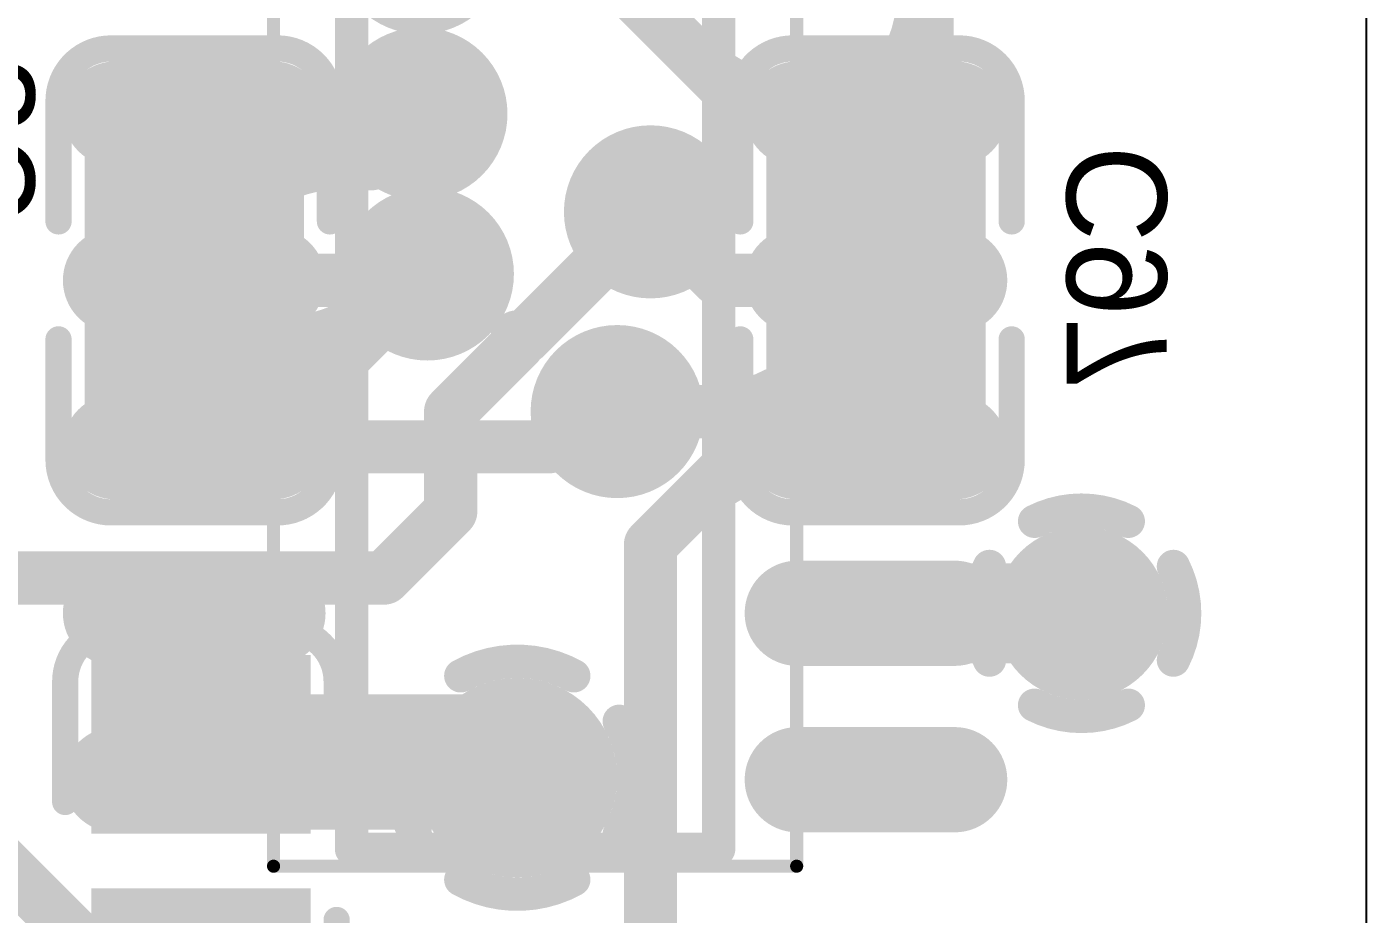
# Model space of a CAD drawing. Header units: millimetres. Extents: x 3.32 to 12.49, y 5.66 to 10.73.
# Drawn here: x 4.7397 to 5.1419, y 8.8677 to 9.1343 of the extents above; entities that cross this region are included whole.
import ezdxf

# ---------------------------------------------------------------- set-up
doc = ezdxf.new("R2010")
doc.units = ezdxf.units.MM
doc.header["$MEASUREMENT"] = 0
for name, color, linetype in [('BottomLayer', 5, 'Continuous'), ('BottomOverlay', 54, 'Continuous'), ('BottomPaste', 16, 'Continuous'), ('BottomSolder', 6, 'Continuous'), ('InternalPlane1', 76, 'Continuous'), ('InternalPlane2', 16, 'Continuous'), ('Mechanical13', 56, 'Continuous'), ('MultiLayer', 9, 'Continuous'), ('TopLayer', 1, 'Continuous'), ('TopOverlay', 2, 'Continuous'), ('TopPaste', 8, 'Continuous'), ('TopSolder', 216, 'Continuous'), ('ViaHoleLayer', 16, 'Continuous')]:
    doc.layers.add(name, color=color, linetype=linetype)

# ---------------------------------------------------------------- blocks, each defined once
blk = doc.blocks.new('SOIC_16_150____152')
at = {"layer": 'Mechanical13', "const_width": 0.00394}
for points in [[(0.20098, 0.07854), (-0.20098, 0.07854)], [(-0.20098, -0.07854), (-0.20098, 0.07854)], [(0.20098, -0.07854), (0.20098, 0.07854)], [(0.20098, -0.07854), (-0.20098, -0.07854)]]:
    blk.add_lwpolyline(points, dxfattribs=at)
at = {"layer": 'Mechanical13'}
for points, const_width in [([(-0.20197, 0.07854, 1), (-0.2, 0.07854, 1)], 0.00197), ([(-0.20197, 0.07854, 1), (-0.2, 0.07854, 1)], 0.00197), ([(0.2, 0.07854, 1), (0.20197, 0.07854, 1)], 0.00197), ([(0.2, 0.07854, 1), (0.20197, 0.07854, 1)], 0.00197), ([(-0.14587, -0.04311, 1), (-0.18524, -0.04311, 1)], 0.00394), ([(-0.18622, -0.04311, 1), (-0.18425, -0.04311, 1)], 0.00197), ([(-0.14685, -0.04311, 1), (-0.14488, -0.04311, 1)], 0.00197), ([(-0.20197, -0.07854, 1), (-0.2, -0.07854, 1)], 0.00197), ([(-0.20197, -0.07854, 1), (-0.2, -0.07854, 1)], 0.00197), ([(0.2, -0.07854, 1), (0.20197, -0.07854, 1)], 0.00197), ([(0.2, -0.07854, 1), (0.20197, -0.07854, 1)], 0.00197)]:
    blk.add_lwpolyline(points, format="xyb", close=True, dxfattribs=dict(at, const_width=const_width))
at = {"layer": 'TopLayer', "const_width": 0.02362}
for points in [[(-0.175, 0.07874), (-0.175, 0.12598)], [(-0.125, 0.07874), (-0.125, 0.12598)], [(-0.075, 0.07874), (-0.075, 0.12598)], [(-0.025, 0.07874), (-0.025, 0.12598)], [(0.025, 0.07874), (0.025, 0.12598)], [(0.075, 0.07874), (0.075, 0.12598)], [(0.125, 0.07874), (0.125, 0.12598)], [(0.175, 0.07874), (0.175, 0.12598)], [(-0.175, -0.12598), (-0.175, -0.07874)], [(-0.125, -0.12598), (-0.125, -0.07874)], [(-0.075, -0.12598), (-0.075, -0.07874)], [(-0.025, -0.12598), (-0.025, -0.07874)], [(0.025, -0.12598), (0.025, -0.07874)], [(0.075, -0.12598), (0.075, -0.07874)], [(0.125, -0.12598), (0.125, -0.07874)], [(0.175, -0.12598), (0.175, -0.07874)]]:
    blk.add_lwpolyline(points, dxfattribs=at)
at = {"layer": 'TopLayer', "const_width": 0.01181}
for points in [[(-0.18091, 0.12598, 1), (-0.16909, 0.12598, 1)], [(-0.13091, 0.12598, 1), (-0.11909, 0.12598, 1)], [(-0.08091, 0.12598, 1), (-0.06909, 0.12598, 1)], [(-0.03091, 0.12598, 1), (-0.01909, 0.12598, 1)], [(0.01909, 0.12598, 1), (0.03091, 0.12598, 1)], [(0.06909, 0.12598, 1), (0.08091, 0.12598, 1)], [(0.11909, 0.12598, 1), (0.13091, 0.12598, 1)], [(0.16909, 0.12598, 1), (0.18091, 0.12598, 1)], [(-0.18091, 0.07874, 1), (-0.16909, 0.07874, 1)], [(-0.13091, 0.07874, 1), (-0.11909, 0.07874, 1)], [(-0.08091, 0.07874, 1), (-0.06909, 0.07874, 1)], [(-0.03091, 0.07874, 1), (-0.01909, 0.07874, 1)], [(0.01909, 0.07874, 1), (0.03091, 0.07874, 1)], [(0.06909, 0.07874, 1), (0.08091, 0.07874, 1)], [(0.11909, 0.07874, 1), (0.13091, 0.07874, 1)], [(0.16909, 0.07874, 1), (0.18091, 0.07874, 1)], [(-0.18091, -0.07874, 1), (-0.16909, -0.07874, 1)], [(-0.13091, -0.07874, 1), (-0.11909, -0.07874, 1)], [(-0.08091, -0.07874, 1), (-0.06909, -0.07874, 1)], [(-0.03091, -0.07874, 1), (-0.01909, -0.07874, 1)], [(0.01909, -0.07874, 1), (0.03091, -0.07874, 1)], [(0.06909, -0.07874, 1), (0.08091, -0.07874, 1)], [(0.11909, -0.07874, 1), (0.13091, -0.07874, 1)], [(0.16909, -0.07874, 1), (0.18091, -0.07874, 1)], [(-0.18091, -0.12598, 1), (-0.16909, -0.12598, 1)], [(-0.13091, -0.12598, 1), (-0.11909, -0.12598, 1)], [(-0.08091, -0.12598, 1), (-0.06909, -0.12598, 1)], [(-0.03091, -0.12598, 1), (-0.01909, -0.12598, 1)], [(0.01909, -0.12598, 1), (0.03091, -0.12598, 1)], [(0.06909, -0.12598, 1), (0.08091, -0.12598, 1)], [(0.11909, -0.12598, 1), (0.13091, -0.12598, 1)], [(0.16909, -0.12598, 1), (0.18091, -0.12598, 1)]]:
    blk.add_lwpolyline(points, format="xyb", close=True, dxfattribs=at)
at = {"layer": 'TopOverlay', "const_width": 0.01}
for points in [[(0.19587, 0.05512), (-0.19587, 0.05512)], [(-0.19587, -0.05512), (-0.19587, 0.05512)], [(0.19587, -0.05512), (0.19587, 0.05512)], [(0.19587, -0.05512), (-0.19587, -0.05512)]]:
    blk.add_lwpolyline(points, dxfattribs=at)
at = {"layer": 'TopOverlay'}
for points, const_width in [([(-0.19837, 0.05512, 1), (-0.19337, 0.05512, 1)], 0.005), ([(-0.19837, 0.05512, 1), (-0.19337, 0.05512, 1)], 0.005), ([(0.19337, 0.05512, 1), (0.19837, 0.05512, 1)], 0.005), ([(0.19337, 0.05512, 1), (0.19837, 0.05512, 1)], 0.005), ([(-0.16142, -0.02756, 1), (-0.17717, -0.02756, 1)], 0.01575), ([(-0.1811, -0.02756, 1), (-0.17323, -0.02756, 1)], 0.00787), ([(-0.16535, -0.02756, 1), (-0.15748, -0.02756, 1)], 0.00787), ([(-0.19837, -0.05512, 1), (-0.19337, -0.05512, 1)], 0.005), ([(-0.19837, -0.05512, 1), (-0.19337, -0.05512, 1)], 0.005), ([(0.19337, -0.05512, 1), (0.19837, -0.05512, 1)], 0.005), ([(0.19337, -0.05512, 1), (0.19837, -0.05512, 1)], 0.005), ([(-0.20079, -0.11417, 1), (-0.2126, -0.11417, 1)], 0.01181), ([(-0.21555, -0.11417, 1), (-0.20965, -0.11417, 1)], 0.00591), ([(-0.20374, -0.11417, 1), (-0.19783, -0.11417, 1)], 0.00591)]:
    blk.add_lwpolyline(points, format="xyb", close=True, dxfattribs=dict(at, const_width=const_width))
at = {"layer": 'TopPaste', "const_width": 0.02362}
for points in [[(-0.175, 0.07874), (-0.175, 0.12598)], [(-0.125, 0.07874), (-0.125, 0.12598)], [(-0.075, 0.07874), (-0.075, 0.12598)], [(-0.025, 0.07874), (-0.025, 0.12598)], [(0.025, 0.07874), (0.025, 0.12598)], [(0.075, 0.07874), (0.075, 0.12598)], [(0.125, 0.07874), (0.125, 0.12598)], [(0.175, 0.07874), (0.175, 0.12598)], [(-0.175, -0.12598), (-0.175, -0.07874)], [(-0.125, -0.12598), (-0.125, -0.07874)], [(-0.075, -0.12598), (-0.075, -0.07874)], [(-0.025, -0.12598), (-0.025, -0.07874)], [(0.025, -0.12598), (0.025, -0.07874)], [(0.075, -0.12598), (0.075, -0.07874)], [(0.125, -0.12598), (0.125, -0.07874)], [(0.175, -0.12598), (0.175, -0.07874)]]:
    blk.add_lwpolyline(points, dxfattribs=at)
at = {"layer": 'TopPaste', "const_width": 0.01181}
for points in [[(-0.18091, 0.12598, 1), (-0.16909, 0.12598, 1)], [(-0.13091, 0.12598, 1), (-0.11909, 0.12598, 1)], [(-0.08091, 0.12598, 1), (-0.06909, 0.12598, 1)], [(-0.03091, 0.12598, 1), (-0.01909, 0.12598, 1)], [(0.01909, 0.12598, 1), (0.03091, 0.12598, 1)], [(0.06909, 0.12598, 1), (0.08091, 0.12598, 1)], [(0.11909, 0.12598, 1), (0.13091, 0.12598, 1)], [(0.16909, 0.12598, 1), (0.18091, 0.12598, 1)], [(-0.18091, 0.07874, 1), (-0.16909, 0.07874, 1)], [(-0.13091, 0.07874, 1), (-0.11909, 0.07874, 1)], [(-0.08091, 0.07874, 1), (-0.06909, 0.07874, 1)], [(-0.03091, 0.07874, 1), (-0.01909, 0.07874, 1)], [(0.01909, 0.07874, 1), (0.03091, 0.07874, 1)], [(0.06909, 0.07874, 1), (0.08091, 0.07874, 1)], [(0.11909, 0.07874, 1), (0.13091, 0.07874, 1)], [(0.16909, 0.07874, 1), (0.18091, 0.07874, 1)], [(-0.18091, -0.07874, 1), (-0.16909, -0.07874, 1)], [(-0.13091, -0.07874, 1), (-0.11909, -0.07874, 1)], [(-0.08091, -0.07874, 1), (-0.06909, -0.07874, 1)], [(-0.03091, -0.07874, 1), (-0.01909, -0.07874, 1)], [(0.01909, -0.07874, 1), (0.03091, -0.07874, 1)], [(0.06909, -0.07874, 1), (0.08091, -0.07874, 1)], [(0.11909, -0.07874, 1), (0.13091, -0.07874, 1)], [(0.16909, -0.07874, 1), (0.18091, -0.07874, 1)], [(-0.18091, -0.12598, 1), (-0.16909, -0.12598, 1)], [(-0.13091, -0.12598, 1), (-0.11909, -0.12598, 1)], [(-0.08091, -0.12598, 1), (-0.06909, -0.12598, 1)], [(-0.03091, -0.12598, 1), (-0.01909, -0.12598, 1)], [(0.01909, -0.12598, 1), (0.03091, -0.12598, 1)], [(0.06909, -0.12598, 1), (0.08091, -0.12598, 1)], [(0.11909, -0.12598, 1), (0.13091, -0.12598, 1)], [(0.16909, -0.12598, 1), (0.18091, -0.12598, 1)]]:
    blk.add_lwpolyline(points, format="xyb", close=True, dxfattribs=at)
at = {"layer": 'TopSolder', "const_width": 0.03162}
for points in [[(-0.175, 0.07874), (-0.175, 0.12598)], [(-0.125, 0.07874), (-0.125, 0.12598)], [(-0.075, 0.07874), (-0.075, 0.12598)], [(-0.025, 0.07874), (-0.025, 0.12598)], [(0.025, 0.07874), (0.025, 0.12598)], [(0.075, 0.07874), (0.075, 0.12598)], [(0.125, 0.07874), (0.125, 0.12598)], [(0.175, 0.07874), (0.175, 0.12598)], [(-0.175, -0.12598), (-0.175, -0.07874)], [(-0.125, -0.12598), (-0.125, -0.07874)], [(-0.075, -0.12598), (-0.075, -0.07874)], [(-0.025, -0.12598), (-0.025, -0.07874)], [(0.025, -0.12598), (0.025, -0.07874)], [(0.075, -0.12598), (0.075, -0.07874)], [(0.125, -0.12598), (0.125, -0.07874)], [(0.175, -0.12598), (0.175, -0.07874)]]:
    blk.add_lwpolyline(points, dxfattribs=at)
at = {"layer": 'TopSolder', "const_width": 0.01581}
for points in [[(-0.18291, 0.12598, 1), (-0.16709, 0.12598, 1)], [(-0.13291, 0.12598, 1), (-0.11709, 0.12598, 1)], [(-0.08291, 0.12598, 1), (-0.06709, 0.12598, 1)], [(-0.03291, 0.12598, 1), (-0.01709, 0.12598, 1)], [(0.01709, 0.12598, 1), (0.03291, 0.12598, 1)], [(0.06709, 0.12598, 1), (0.08291, 0.12598, 1)], [(0.11709, 0.12598, 1), (0.13291, 0.12598, 1)], [(0.16709, 0.12598, 1), (0.18291, 0.12598, 1)], [(-0.18291, 0.07874, 1), (-0.16709, 0.07874, 1)], [(-0.13291, 0.07874, 1), (-0.11709, 0.07874, 1)], [(-0.08291, 0.07874, 1), (-0.06709, 0.07874, 1)], [(-0.03291, 0.07874, 1), (-0.01709, 0.07874, 1)], [(0.01709, 0.07874, 1), (0.03291, 0.07874, 1)], [(0.06709, 0.07874, 1), (0.08291, 0.07874, 1)], [(0.11709, 0.07874, 1), (0.13291, 0.07874, 1)], [(0.16709, 0.07874, 1), (0.18291, 0.07874, 1)], [(-0.18291, -0.07874, 1), (-0.16709, -0.07874, 1)], [(-0.13291, -0.07874, 1), (-0.11709, -0.07874, 1)], [(-0.08291, -0.07874, 1), (-0.06709, -0.07874, 1)], [(-0.03291, -0.07874, 1), (-0.01709, -0.07874, 1)], [(0.01709, -0.07874, 1), (0.03291, -0.07874, 1)], [(0.06709, -0.07874, 1), (0.08291, -0.07874, 1)], [(0.11709, -0.07874, 1), (0.13291, -0.07874, 1)], [(0.16709, -0.07874, 1), (0.18291, -0.07874, 1)], [(-0.18291, -0.12598, 1), (-0.16709, -0.12598, 1)], [(-0.13291, -0.12598, 1), (-0.11709, -0.12598, 1)], [(-0.08291, -0.12598, 1), (-0.06709, -0.12598, 1)], [(-0.03291, -0.12598, 1), (-0.01709, -0.12598, 1)], [(0.01709, -0.12598, 1), (0.03291, -0.12598, 1)], [(0.06709, -0.12598, 1), (0.08291, -0.12598, 1)], [(0.11709, -0.12598, 1), (0.13291, -0.12598, 1)], [(0.16709, -0.12598, 1), (0.18291, -0.12598, 1)]]:
    blk.add_lwpolyline(points, format="xyb", close=True, dxfattribs=at)
blk = doc.blocks.new('0805_C_B_208')
at = {"layer": 'BottomLayer'}
for points in [[(-0.05787, -0.02894), (-0.0122, -0.02894), (-0.05787, 0.02894), (-0.0122, 0.02894)], [(0.0122, -0.02894), (0.05787, -0.02894), (0.0122, 0.02894), (0.05787, 0.02894)]]:
    blk.add_solid(points, dxfattribs=at)
at = {"layer": 'BottomOverlay', "const_width": 0.00787}
for points in [[(-0.06969, 0.025, -0.414213), (-0.05394, 0.04075)], [(0.05394, 0.04075, -0.414214), (0.06968, 0.025)], [(-0.05394, -0.04075, -0.414214), (-0.06969, -0.025)], [(0.06969, -0.025, -0.414213), (0.05394, -0.04075)]]:
    blk.add_lwpolyline(points, format="xyb", dxfattribs=at)
at = {"layer": 'BottomOverlay', "const_width": 0.00394}
for points in [[(-0.05591, 0.04075, 1), (-0.05197, 0.04075, 1)], [(-0.05591, 0.04075, 1), (-0.05197, 0.04075, 1)], [(-0.01969, 0.04075, 1), (-0.01575, 0.04075, 1)], [(0.01575, 0.04075, 1), (0.01969, 0.04075, 1)], [(0.05197, 0.04075, 1), (0.05591, 0.04075, 1)], [(0.05197, 0.04075, 1), (0.05591, 0.04075, 1)], [(-0.07165, 0.025, 1), (-0.06772, 0.025, 1)], [(-0.07165, 0.025, 1), (-0.06772, 0.025, 1)], [(0.06772, 0.025, 1), (0.07165, 0.025, 1)], [(0.06772, 0.025, 1), (0.07165, 0.025, 1)], [(-0.07165, -0.025, 1), (-0.06772, -0.025, 1)], [(-0.07165, -0.025, 1), (-0.06772, -0.025, 1)], [(0.06772, -0.025, 1), (0.07165, -0.025, 1)], [(0.06772, -0.025, 1), (0.07165, -0.025, 1)], [(-0.05591, -0.04075, 1), (-0.05197, -0.04075, 1)], [(-0.05591, -0.04075, 1), (-0.05197, -0.04075, 1)], [(-0.01969, -0.04075, 1), (-0.01575, -0.04075, 1)], [(0.01575, -0.04075, 1), (0.01969, -0.04075, 1)], [(0.05197, -0.04075, 1), (0.05591, -0.04075, 1)], [(0.05197, -0.04075, 1), (0.05591, -0.04075, 1)]]:
    blk.add_lwpolyline(points, format="xyb", close=True, dxfattribs=at)
at = {"layer": 'BottomOverlay', "const_width": 0.00787}
for points in [[(-0.01772, 0.04075), (-0.05394, 0.04075)], [(0.05394, 0.04075), (0.01772, 0.04075)], [(-0.06969, -0.025), (-0.06969, 0.025)], [(0.06968, -0.025), (0.06968, 0.025)], [(-0.01772, -0.04075), (-0.05394, -0.04075)], [(0.05394, -0.04075), (0.01772, -0.04075)]]:
    blk.add_lwpolyline(points, dxfattribs=at)
at = {"layer": 'BottomPaste'}
for points in [[(-0.05787, -0.02894), (-0.0122, -0.02894), (-0.05787, 0.02894), (-0.0122, 0.02894)], [(0.0122, -0.02894), (0.05787, -0.02894), (0.0122, 0.02894), (0.05787, 0.02894)]]:
    blk.add_solid(points, dxfattribs=at)
at = {"layer": 'BottomSolder'}
for points in [[(-0.06187, -0.03294), (-0.0082, -0.03294), (-0.06187, 0.03294), (-0.0082, 0.03294)], [(0.0082, -0.03294), (0.06187, -0.03294), (0.0082, 0.03294), (0.06187, 0.03294)]]:
    blk.add_solid(points, dxfattribs=at)
blk = doc.blocks.new('0805_C_B_210')
at = {"layer": 'BottomLayer'}
for points in [[(-0.05787, -0.02894), (-0.0122, -0.02894), (-0.05787, 0.02894), (-0.0122, 0.02894)], [(0.0122, -0.02894), (0.05787, -0.02894), (0.0122, 0.02894), (0.05787, 0.02894)]]:
    blk.add_solid(points, dxfattribs=at)
at = {"layer": 'BottomOverlay', "const_width": 0.00787}
for points in [[(-0.06969, 0.025, -0.414213), (-0.05394, 0.04075)], [(0.05394, 0.04075, -0.414214), (0.06968, 0.025)], [(-0.05394, -0.04075, -0.414214), (-0.06969, -0.025)], [(0.06969, -0.025, -0.414213), (0.05394, -0.04075)]]:
    blk.add_lwpolyline(points, format="xyb", dxfattribs=at)
at = {"layer": 'BottomOverlay', "const_width": 0.00394}
for points in [[(-0.05591, 0.04075, 1), (-0.05197, 0.04075, 1)], [(-0.05591, 0.04075, 1), (-0.05197, 0.04075, 1)], [(-0.01969, 0.04075, 1), (-0.01575, 0.04075, 1)], [(0.01575, 0.04075, 1), (0.01969, 0.04075, 1)], [(0.05197, 0.04075, 1), (0.05591, 0.04075, 1)], [(0.05197, 0.04075, 1), (0.05591, 0.04075, 1)], [(-0.07165, 0.025, 1), (-0.06772, 0.025, 1)], [(-0.07165, 0.025, 1), (-0.06772, 0.025, 1)], [(0.06772, 0.025, 1), (0.07165, 0.025, 1)], [(0.06772, 0.025, 1), (0.07165, 0.025, 1)], [(-0.07165, -0.025, 1), (-0.06772, -0.025, 1)], [(-0.07165, -0.025, 1), (-0.06772, -0.025, 1)], [(0.06772, -0.025, 1), (0.07165, -0.025, 1)], [(0.06772, -0.025, 1), (0.07165, -0.025, 1)], [(-0.05591, -0.04075, 1), (-0.05197, -0.04075, 1)], [(-0.05591, -0.04075, 1), (-0.05197, -0.04075, 1)], [(-0.01969, -0.04075, 1), (-0.01575, -0.04075, 1)], [(0.01575, -0.04075, 1), (0.01969, -0.04075, 1)], [(0.05197, -0.04075, 1), (0.05591, -0.04075, 1)], [(0.05197, -0.04075, 1), (0.05591, -0.04075, 1)]]:
    blk.add_lwpolyline(points, format="xyb", close=True, dxfattribs=at)
at = {"layer": 'BottomOverlay', "const_width": 0.00787}
for points in [[(-0.05394, 0.04075), (-0.01772, 0.04075)], [(0.01772, 0.04075), (0.05394, 0.04075)], [(-0.06969, 0.025), (-0.06969, -0.025)], [(0.06968, 0.025), (0.06968, -0.025)], [(-0.05394, -0.04075), (-0.01772, -0.04075)], [(0.01772, -0.04075), (0.05394, -0.04075)]]:
    blk.add_lwpolyline(points, dxfattribs=at)
at = {"layer": 'BottomPaste'}
for points in [[(-0.05787, -0.02894), (-0.0122, -0.02894), (-0.05787, 0.02894), (-0.0122, 0.02894)], [(0.0122, -0.02894), (0.05787, -0.02894), (0.0122, 0.02894), (0.05787, 0.02894)]]:
    blk.add_solid(points, dxfattribs=at)
at = {"layer": 'BottomSolder'}
for points in [[(-0.06187, -0.03294), (-0.0082, -0.03294), (-0.06187, 0.03294), (-0.0082, 0.03294)], [(0.0082, -0.03294), (0.06187, -0.03294), (0.0082, 0.03294), (0.06187, 0.03294)]]:
    blk.add_solid(points, dxfattribs=at)
blk = doc.blocks.new('0805_C_B_211')
at = {"layer": 'BottomLayer'}
for points in [[(-0.05787, -0.02894), (-0.0122, -0.02894), (-0.05787, 0.02894), (-0.0122, 0.02894)], [(0.0122, -0.02894), (0.05787, -0.02894), (0.0122, 0.02894), (0.05787, 0.02894)]]:
    blk.add_solid(points, dxfattribs=at)
at = {"layer": 'BottomOverlay', "const_width": 0.00787}
for points in [[(-0.06969, 0.025, -0.414213), (-0.05394, 0.04075)], [(0.05394, 0.04075, -0.414214), (0.06968, 0.025)], [(-0.05394, -0.04075, -0.414214), (-0.06969, -0.025)], [(0.06969, -0.025, -0.414213), (0.05394, -0.04075)]]:
    blk.add_lwpolyline(points, format="xyb", dxfattribs=at)
at = {"layer": 'BottomOverlay', "const_width": 0.00394}
for points in [[(-0.05591, 0.04075, 1), (-0.05197, 0.04075, 1)], [(-0.05591, 0.04075, 1), (-0.05197, 0.04075, 1)], [(-0.01969, 0.04075, 1), (-0.01575, 0.04075, 1)], [(0.01575, 0.04075, 1), (0.01969, 0.04075, 1)], [(0.05197, 0.04075, 1), (0.05591, 0.04075, 1)], [(0.05197, 0.04075, 1), (0.05591, 0.04075, 1)], [(-0.07165, 0.025, 1), (-0.06772, 0.025, 1)], [(-0.07165, 0.025, 1), (-0.06772, 0.025, 1)], [(0.06772, 0.025, 1), (0.07165, 0.025, 1)], [(0.06772, 0.025, 1), (0.07165, 0.025, 1)], [(-0.07165, -0.025, 1), (-0.06772, -0.025, 1)], [(-0.07165, -0.025, 1), (-0.06772, -0.025, 1)], [(0.06772, -0.025, 1), (0.07165, -0.025, 1)], [(0.06772, -0.025, 1), (0.07165, -0.025, 1)], [(-0.05591, -0.04075, 1), (-0.05197, -0.04075, 1)], [(-0.05591, -0.04075, 1), (-0.05197, -0.04075, 1)], [(-0.01969, -0.04075, 1), (-0.01575, -0.04075, 1)], [(0.01575, -0.04075, 1), (0.01969, -0.04075, 1)], [(0.05197, -0.04075, 1), (0.05591, -0.04075, 1)], [(0.05197, -0.04075, 1), (0.05591, -0.04075, 1)]]:
    blk.add_lwpolyline(points, format="xyb", close=True, dxfattribs=at)
at = {"layer": 'BottomOverlay', "const_width": 0.00787}
for points in [[(-0.05394, 0.04075), (-0.01772, 0.04075)], [(0.01772, 0.04075), (0.05394, 0.04075)], [(-0.06969, 0.025), (-0.06969, -0.025)], [(0.06968, 0.025), (0.06968, -0.025)], [(-0.05394, -0.04075), (-0.01772, -0.04075)], [(0.01772, -0.04075), (0.05394, -0.04075)]]:
    blk.add_lwpolyline(points, dxfattribs=at)
at = {"layer": 'BottomPaste'}
for points in [[(-0.05787, -0.02894), (-0.0122, -0.02894), (-0.05787, 0.02894), (-0.0122, 0.02894)], [(0.0122, -0.02894), (0.05787, -0.02894), (0.0122, 0.02894), (0.05787, 0.02894)]]:
    blk.add_solid(points, dxfattribs=at)
at = {"layer": 'BottomSolder'}
for points in [[(-0.06187, -0.03294), (-0.0082, -0.03294), (-0.06187, 0.03294), (-0.0082, 0.03294)], [(0.0082, -0.03294), (0.06187, -0.03294), (0.0082, 0.03294), (0.06187, 0.03294)]]:
    blk.add_solid(points, dxfattribs=at)

msp = doc.modelspace()

# ---------------------------------------------------------------- linework, layer by layer
at = {"layer": 'BottomLayer'}
for points, const_width in [([(5.01, 9.09504), (5.01, 9.17496)], 0.016), ([(4.84311, 9.09311), (4.85807, 9.10807)], 0.016), ([(4.79, 9.09311), (4.84311, 9.09311)], 0.016), ([(4.88943, 9.04109), (4.92701, 9.07866)], 0.016), ([(4.82303, 9.02303), (4.86, 9.06)], 0.016), ([(4.86701, 9.01866), (4.88701, 9.03866)], 0.016), ([(4.88701, 9.04109), (4.88943, 9.04109)], 0.016), ([(4.88701, 9.03866), (4.88701, 9.04109)], 0.016), ([(4.9963, 9.01866), (5.0063, 9.02866)], 0.016), ([(5.0063, 9.02866), (5.01, 9.02496)], 0.016), ([(4.79, 9.02303), (4.82303, 9.02303)], 0.016), ([(4.86701, 8.98866), (4.86701, 9.01866)], 0.016), ([(4.91701, 9.01866), (4.9963, 9.01866)], 0.016), ([(4.84701, 8.96866), (4.86701, 8.98866)], 0.016), ([(4.72701, 8.96866), (4.84701, 8.96866)], 0.016), ([(4.79201, 8.9187), (4.87697, 8.9187)], 0.03), ([(4.87697, 8.9187), (4.88701, 8.90866)], 0.03)]:
    msp.add_lwpolyline(points, dxfattribs=dict(at, const_width=const_width))
for points, const_width in [([(4.99951, 9.16447, -0.198912), (5.01, 9.13915)], 0.016), ([(5.01, 9.13915, -0.198912), (5.02049, 9.16447)], 0.016), ([(5.01, 9.15107, -0.198912), (4.99034, 9.1036)], 0.016), ([(4.83192, 9.09311, -0.198912), (4.80659, 9.1036)], 0.016), ([(4.80659, 9.08262, -0.198912), (4.83192, 9.09311)], 0.016), ([(4.86, 9.06, -0.225429), (4.79761, 9.03779)], 0.016), ([(4.83618, 9.03618, -0.225429), (4.79598, 9.02187)], 0.016), ([(4.82303, 9.02303, -0.257226), (4.80864, 9.03096)], 0.016), ([(4.97813, 9.03352, -0.198912), (4.94226, 9.01866)], 0.016), ([(4.80864, 9.0151, -0.257226), (4.82303, 9.02303)], 0.016), ([(4.96336, 9.01866, -0.198912), (4.97813, 9.01254)], 0.016), ([(4.8507, 8.9187, -0.198912), (4.88347, 8.90513)], 0.03)]:
    msp.add_lwpolyline(points, format="xyb", dxfattribs=dict(at, const_width=const_width))
for points, const_width in [([(5.006, 9.13915, 1), (5.014, 9.13915, 1)], 0.008), ([(5.006, 9.13915, 1), (5.014, 9.13915, 1)], 0.008), ([(4.85207, 9.10807, 1), (4.86407, 9.10807, 1)], 0.012), ([(4.85407, 9.10807, 1), (4.86207, 9.10807, 1)], 0.008), ([(4.80259, 9.1036, 1), (4.81059, 9.1036, 1)], 0.008), ([(4.98634, 9.1036, 1), (4.99434, 9.1036, 1)], 0.008), ([(5.006, 9.09504, 1), (5.014, 9.09504, 1)], 0.008), ([(4.786, 9.09311, 1), (4.794, 9.09311, 1)], 0.008), ([(4.82792, 9.09311, 1), (4.83592, 9.09311, 1)], 0.008), ([(4.82792, 9.09311, 1), (4.83592, 9.09311, 1)], 0.008), ([(4.83911, 9.09311, 1), (4.84711, 9.09311, 1)], 0.008), ([(4.83911, 9.09311, 1), (4.84711, 9.09311, 1)], 0.008), ([(4.80259, 9.08262, 1), (4.81059, 9.08262, 1)], 0.008), ([(4.92101, 9.07866, 1), (4.93301, 9.07866, 1)], 0.012), ([(4.92301, 9.07866, 1), (4.93101, 9.07866, 1)], 0.008), ([(4.854, 9.06, 1), (4.866, 9.06, 1)], 0.012), ([(4.856, 9.06, 1), (4.864, 9.06, 1)], 0.008), ([(4.856, 9.06, 1), (4.864, 9.06, 1)], 0.008), ([(4.79361, 9.03779, 1), (4.80161, 9.03779, 1)], 0.008), ([(4.88301, 9.04109, 1), (4.89101, 9.04109, 1)], 0.008), ([(4.88301, 9.04109, 1), (4.89101, 9.04109, 1)], 0.008), ([(4.88301, 9.03866, 1), (4.89101, 9.03866, 1)], 0.008), ([(4.88301, 9.03866, 1), (4.89101, 9.03866, 1)], 0.008), ([(4.88543, 9.04109, 1), (4.89343, 9.04109, 1)], 0.008), ([(4.88543, 9.04109, 1), (4.89343, 9.04109, 1)], 0.008), ([(4.83218, 9.03618, 1), (4.84018, 9.03618, 1)], 0.008), ([(4.80464, 9.03096, 1), (4.81264, 9.03096, 1)], 0.008), ([(4.97413, 9.03352, 1), (4.98213, 9.03352, 1)], 0.008), ([(5.0023, 9.02866, 1), (5.0103, 9.02866, 1)], 0.008), ([(5.0023, 9.02866, 1), (5.0103, 9.02866, 1)], 0.008), ([(4.786, 9.02303, 1), (4.794, 9.02303, 1)], 0.008), ([(4.79198, 9.02187, 1), (4.79998, 9.02187, 1)], 0.008), ([(4.81903, 9.02303, 1), (4.82703, 9.02303, 1)], 0.008), ([(4.81903, 9.02303, 1), (4.82703, 9.02303, 1)], 0.008), ([(4.81903, 9.02303, 1), (4.82703, 9.02303, 1)], 0.008), ([(4.81903, 9.02303, 1), (4.82703, 9.02303, 1)], 0.008), ([(4.91101, 9.01866, 1), (4.92301, 9.01866, 1)], 0.012), ([(5.006, 9.02496, 1), (5.014, 9.02496, 1)], 0.008), ([(4.86301, 9.01866, 1), (4.87101, 9.01866, 1)], 0.008), ([(4.86301, 9.01866, 1), (4.87101, 9.01866, 1)], 0.008), ([(4.91301, 9.01866, 1), (4.92101, 9.01866, 1)], 0.008), ([(4.93826, 9.01866, 1), (4.94626, 9.01866, 1)], 0.008), ([(4.95936, 9.01866, 1), (4.96736, 9.01866, 1)], 0.008), ([(4.9923, 9.01866, 1), (5.0003, 9.01866, 1)], 0.008), ([(4.9923, 9.01866, 1), (5.0003, 9.01866, 1)], 0.008), ([(4.80464, 9.0151, 1), (4.81264, 9.0151, 1)], 0.008), ([(4.97413, 9.01254, 1), (4.98213, 9.01254, 1)], 0.008), ([(4.86301, 8.98866, 1), (4.87101, 8.98866, 1)], 0.008), ([(4.86301, 8.98866, 1), (4.87101, 8.98866, 1)], 0.008), ([(4.84301, 8.96866, 1), (4.85101, 8.96866, 1)], 0.008), ([(4.84301, 8.96866, 1), (4.85101, 8.96866, 1)], 0.008), ([(5.05042, 8.95807, 1), (5.06242, 8.95807, 1)], 0.012), ([(4.78451, 8.9187, 1), (4.79951, 8.9187, 1)], 0.015), ([(4.8432, 8.9187, 1), (4.8582, 8.9187, 1)], 0.015), ([(4.86947, 8.9187, 1), (4.88447, 8.9187, 1)], 0.015), ([(4.86947, 8.9187, 1), (4.88447, 8.9187, 1)], 0.015), ([(4.87701, 8.90866, 1), (4.89701, 8.90866, 1)], 0.02), ([(4.87951, 8.90866, 1), (4.89451, 8.90866, 1)], 0.015), ([(4.87597, 8.90513, 1), (4.89097, 8.90513, 1)], 0.015)]:
    msp.add_lwpolyline(points, format="xyb", close=True, dxfattribs=dict(at, const_width=const_width))
at = {"layer": 'InternalPlane1'}
msp.add_line((5.14193, 9.82744), (5.14193, 8.59374), dxfattribs=at)
for points, const_width in [([(4.84507, 9.15807, 1), (4.87107, 9.15807, 1)], 0.026), ([(4.84507, 9.10807, 1), (4.87107, 9.10807, 1)], 0.026), ([(4.91401, 9.07866, 1), (4.94001, 9.07866, 1)], 0.026), ([(4.847, 9.06, 1), (4.873, 9.06, 1)], 0.026), ([(4.90401, 9.01866, 1), (4.93001, 9.01866, 1)], 0.026), ([(5.03984, 8.98569, 1), (5.04484, 8.98569, 1)], 0.005), ([(5.06799, 8.98569, 1), (5.07299, 8.98569, 1)], 0.005), ([(5.0263, 8.97214, 1), (5.0313, 8.97214, 1)], 0.005), ([(5.08154, 8.97214, 1), (5.08654, 8.97214, 1)], 0.005), ([(5.0263, 8.944, 1), (5.0313, 8.944, 1)], 0.005), ([(5.08154, 8.944, 1), (5.08654, 8.944, 1)], 0.005), ([(4.86754, 8.93927, 1), (4.87254, 8.93927, 1)], 0.005), ([(4.90148, 8.93927, 1), (4.90648, 8.93927, 1)], 0.005), ([(5.03984, 8.93045, 1), (5.04484, 8.93045, 1)], 0.005), ([(5.06799, 8.93045, 1), (5.07299, 8.93045, 1)], 0.005), ([(4.8539, 8.92563, 1), (4.8589, 8.92563, 1)], 0.005), ([(4.91512, 8.92563, 1), (4.92012, 8.92563, 1)], 0.005), ([(4.8539, 8.89169, 1), (4.8589, 8.89169, 1)], 0.005), ([(4.91512, 8.89169, 1), (4.92012, 8.89169, 1)], 0.005), ([(4.86754, 8.87805, 1), (4.87254, 8.87805, 1)], 0.005), ([(4.90148, 8.87805, 1), (4.90648, 8.87805, 1)], 0.005)]:
    msp.add_lwpolyline(points, format="xyb", close=True, dxfattribs=dict(at, const_width=const_width))
at = {"layer": 'InternalPlane1', "const_width": 0.01}
for points in [[(5.04234, 8.98569, -0.240079), (5.07049, 8.98569)], [(5.0288, 8.944, -0.240079), (5.0288, 8.97214)], [(5.08404, 8.97214, -0.240079), (5.08404, 8.944)], [(4.87004, 8.93927, -0.258618), (4.90398, 8.93927)], [(5.07049, 8.93045, -0.240079), (5.04234, 8.93045)], [(4.8564, 8.89169, -0.258618), (4.8564, 8.92563)], [(4.91762, 8.92563, -0.258618), (4.91762, 8.89169)], [(4.90398, 8.87805, -0.258618), (4.87004, 8.87805)]]:
    msp.add_lwpolyline(points, format="xyb", dxfattribs=at)
at = {"layer": 'InternalPlane2'}
msp.add_line((5.14193, 9.82744), (5.14193, 8.59374), dxfattribs=at)
for points, const_width in [([(4.84507, 9.15807, 1), (4.87107, 9.15807, 1)], 0.026), ([(4.84507, 9.10807, 1), (4.87107, 9.10807, 1)], 0.026), ([(4.91401, 9.07866, 1), (4.94001, 9.07866, 1)], 0.026), ([(4.847, 9.06, 1), (4.873, 9.06, 1)], 0.026), ([(4.90401, 9.01866, 1), (4.93001, 9.01866, 1)], 0.026), ([(5.04342, 8.95807, 1), (5.06942, 8.95807, 1)], 0.026), ([(4.87201, 8.90866, 1), (4.90201, 8.90866, 1)], 0.03)]:
    msp.add_lwpolyline(points, format="xyb", close=True, dxfattribs=dict(at, const_width=const_width))
at = {"layer": 'MultiLayer'}
for points, const_width in [([(4.85207, 9.10807, 1), (4.86407, 9.10807, 1)], 0.012), ([(4.92101, 9.07866, 1), (4.93301, 9.07866, 1)], 0.012), ([(4.854, 9.06, 1), (4.866, 9.06, 1)], 0.012), ([(4.91101, 9.01866, 1), (4.92301, 9.01866, 1)], 0.012), ([(5.05042, 8.95807, 1), (5.06242, 8.95807, 1)], 0.012), ([(4.87701, 8.90866, 1), (4.89701, 8.90866, 1)], 0.02)]:
    msp.add_lwpolyline(points, format="xyb", close=True, dxfattribs=dict(at, const_width=const_width))
at = {"layer": 'TopLayer'}
for points, const_width in [([(4.90701, 9.15866), (4.9576, 9.10807)], 0.016), ([(4.79, 9.10807), (4.85807, 9.10807)], 0.016), ([(4.9576, 9.10807), (4.99472, 9.10807)], 0.016), ([(4.92701, 9.07866), (4.9476, 9.05807)], 0.016), ([(4.79, 9.05807), (4.85807, 9.05807)], 0.016), ([(4.85807, 9.05807), (4.86, 9.06)], 0.016), ([(4.9476, 9.05807), (4.99472, 9.05807)], 0.016), ([(4.89642, 9.00807), (4.90701, 9.01866)], 0.016), ([(4.90701, 9.01866), (4.91701, 9.01866)], 0.016), ([(4.79, 9.00807), (4.89642, 9.00807)], 0.016), ([(4.92701, 8.97866), (4.95642, 9.00807)], 0.016), ([(4.95642, 9.00807), (4.99472, 9.00807)], 0.016), ([(4.92701, 8.85866), (4.92701, 8.97866)], 0.016), ([(4.99472, 8.95807), (5.05642, 8.95807)], 0.03), ([(4.79, 8.90807), (4.88642, 8.90807)], 0.03), ([(4.88642, 8.90807), (4.88701, 8.90866)], 0.03), ([(4.71701, 8.89866), (4.75701, 8.85866)], 0.016)]:
    msp.add_lwpolyline(points, dxfattribs=dict(at, const_width=const_width))
at = {"layer": 'TopLayer', "const_width": 0.016}
for points in [[(4.9711, 9.11188, -0.198912), (4.94154, 9.12413)], [(4.85717, 9.06283, -0.198912), (4.84569, 9.05807)], [(4.89642, 9.00807, -0.236975), (4.91643, 9.0147)], [(4.93953, 8.99118, -0.198912), (4.9711, 9.00426)]]:
    msp.add_lwpolyline(points, format="xyb", dxfattribs=at)
at = {"layer": 'TopLayer'}
for points, const_width in [([(4.93754, 9.12413, 1), (4.94554, 9.12413, 1)], 0.008), ([(4.85207, 9.10807, 1), (4.86407, 9.10807, 1)], 0.012), ([(4.9671, 9.11188, 1), (4.9751, 9.11188, 1)], 0.008), ([(4.786, 9.10807, 1), (4.794, 9.10807, 1)], 0.008), ([(4.85407, 9.10807, 1), (4.86207, 9.10807, 1)], 0.008), ([(4.9536, 9.10807, 1), (4.9616, 9.10807, 1)], 0.008), ([(4.9536, 9.10807, 1), (4.9616, 9.10807, 1)], 0.008), ([(4.99072, 9.10807, 1), (4.99872, 9.10807, 1)], 0.008), ([(4.92101, 9.07866, 1), (4.93301, 9.07866, 1)], 0.012), ([(4.92301, 9.07866, 1), (4.93101, 9.07866, 1)], 0.008), ([(4.854, 9.06, 1), (4.866, 9.06, 1)], 0.012), ([(4.85317, 9.06283, 1), (4.86117, 9.06283, 1)], 0.008), ([(4.786, 9.05807, 1), (4.794, 9.05807, 1)], 0.008), ([(4.84169, 9.05807, 1), (4.84969, 9.05807, 1)], 0.008), ([(4.85407, 9.05807, 1), (4.86207, 9.05807, 1)], 0.008), ([(4.85407, 9.05807, 1), (4.86207, 9.05807, 1)], 0.008), ([(4.856, 9.06, 1), (4.864, 9.06, 1)], 0.008), ([(4.9436, 9.05807, 1), (4.9516, 9.05807, 1)], 0.008), ([(4.9436, 9.05807, 1), (4.9516, 9.05807, 1)], 0.008), ([(4.99072, 9.05807, 1), (4.99872, 9.05807, 1)], 0.008), ([(4.91101, 9.01866, 1), (4.92301, 9.01866, 1)], 0.012), ([(4.90301, 9.01866, 1), (4.91101, 9.01866, 1)], 0.008), ([(4.90301, 9.01866, 1), (4.91101, 9.01866, 1)], 0.008), ([(4.91301, 9.01866, 1), (4.92101, 9.01866, 1)], 0.008), ([(4.91243, 9.0147, 1), (4.92043, 9.0147, 1)], 0.008), ([(4.786, 9.00807, 1), (4.794, 9.00807, 1)], 0.008), ([(4.89242, 9.00807, 1), (4.90042, 9.00807, 1)], 0.008), ([(4.89242, 9.00807, 1), (4.90042, 9.00807, 1)], 0.008), ([(4.89242, 9.00807, 1), (4.90042, 9.00807, 1)], 0.008), ([(4.95242, 9.00807, 1), (4.96042, 9.00807, 1)], 0.008), ([(4.95242, 9.00807, 1), (4.96042, 9.00807, 1)], 0.008), ([(4.99072, 9.00807, 1), (4.99872, 9.00807, 1)], 0.008), ([(4.9671, 9.00426, 1), (4.9751, 9.00426, 1)], 0.008), ([(4.93553, 8.99118, 1), (4.94353, 8.99118, 1)], 0.008), ([(4.92301, 8.97866, 1), (4.93101, 8.97866, 1)], 0.008), ([(4.92301, 8.97866, 1), (4.93101, 8.97866, 1)], 0.008), ([(4.98722, 8.95807, 1), (5.00222, 8.95807, 1)], 0.015), ([(5.04892, 8.95807, 1), (5.06392, 8.95807, 1)], 0.015), ([(5.05042, 8.95807, 1), (5.06242, 8.95807, 1)], 0.012), ([(4.87701, 8.90866, 1), (4.89701, 8.90866, 1)], 0.02), ([(4.7825, 8.90807, 1), (4.7975, 8.90807, 1)], 0.015), ([(4.87892, 8.90807, 1), (4.89392, 8.90807, 1)], 0.015), ([(4.87892, 8.90807, 1), (4.89392, 8.90807, 1)], 0.015), ([(4.87951, 8.90866, 1), (4.89451, 8.90866, 1)], 0.015)]:
    msp.add_lwpolyline(points, format="xyb", close=True, dxfattribs=dict(at, const_width=const_width))
at = {"layer": 'ViaHoleLayer'}
for points, const_width in [([(4.85507, 9.10807, 1), (4.86107, 9.10807, 1)], 0.006), ([(4.92401, 9.07866, 1), (4.93001, 9.07866, 1)], 0.006), ([(4.857, 9.06, 1), (4.863, 9.06, 1)], 0.006), ([(4.91401, 9.01866, 1), (4.92001, 9.01866, 1)], 0.006), ([(5.05342, 8.95807, 1), (5.05942, 8.95807, 1)], 0.006), ([(4.88201, 8.90866, 1), (4.89201, 8.90866, 1)], 0.01)]:
    msp.add_lwpolyline(points, format="xyb", close=True, dxfattribs=dict(at, const_width=const_width))

# ---------------------------------------------------------------- block references
for name, p, rotation in [('SOIC_16_150____152', (4.89236, 9.08307), 270), ('0805_C_B_211', (4.79, 9.05807), 90), ('0805_C_B_208', (4.99472, 9.05807), 270), ('0805_C_B_210', (4.79201, 8.88366), 90)]:
    msp.add_blockref(name, p, dxfattribs=dict(rotation=rotation))

# ---------------------------------------------------------------- texts
at = {"layer": 'BottomOverlay', "text_generation_flag": 2}
msp.add_text('C97', height=0.03, rotation=90, dxfattribs=at).set_placement((5.08201, 9.09866))
at = {"layer": 'TopOverlay'}
msp.add_text('U34', height=0.03, rotation=90, dxfattribs=at).set_placement((4.74201, 9.07366))

doc.saveas('drawing.dxf')
